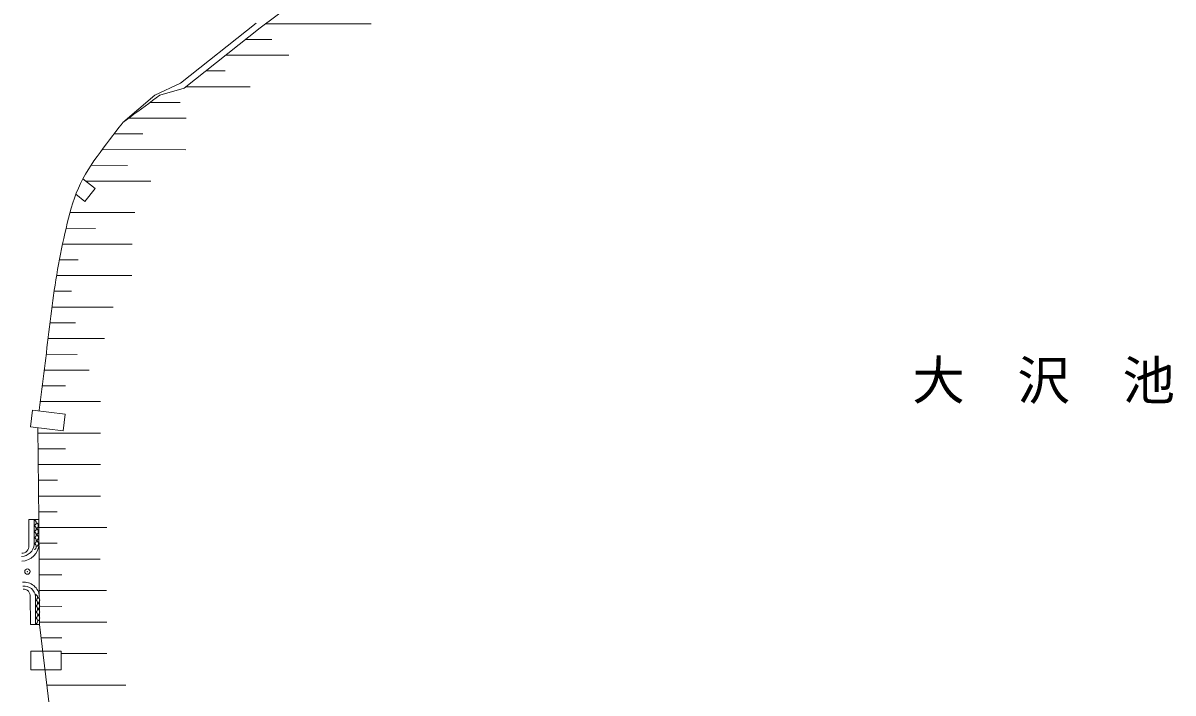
# Model space of a CAD drawing. Units: millimetres, scale not verified. Extents: x 12376 to 409389, y 16384 to 280842.
# Drawn here: x 198376 to 307860, y 79239 to 143043 of the extents above; entities that cross this region are included whole.
import ezdxf
from ezdxf.enums import TextEntityAlignment as Align

# ---------------------------------------------------------------- set-up
doc = ezdxf.new("R2010")
doc.units = ezdxf.units.MM
doc.header["$LTSCALE"] = 1000
doc.header["$PDMODE"] = 32
doc.header["$PDSIZE"] = 500
doc.layers.add('1-0', color=3, linetype='Continuous', lineweight=13)
doc.layers.add('1-1', color=3, linetype='Continuous', lineweight=13)
doc.styles.add('ＭＳ ゴシック', font='')
doc.styles.get('ＭＳ ゴシック').set_extended_font_data('MS Gothic')

msp = doc.modelspace()

# ---------------------------------------------------------------- linework, layer by layer
at = {"layer": '1-0'}
for p, q in [((220949, 142568), (223936, 144808)), ((213357, 137312), (220576, 143038)), ((213730, 136842), (220949, 142568)), ((213357, 137312), (210912, 136171)), ((210912, 136171), (207885, 133562)), ((211409, 136171), (213730, 136842)), ((199889, 95762), (198929, 95756)), ((198944, 93261), (198929, 95756)), ((199444, 93380), (199428, 95759)), ((199889, 95762), (199953, 85762)), ((199079, 85757), (199062, 88420)), ((199579, 85760), (199562, 88423)), ((199953, 85762), (199079, 85757))]:
    msp.add_line(p, q, dxfattribs=at)
at = {"layer": '1-0', "color": 2}
msp.add_line((199792, 104507), (199889, 95762), dxfattribs=at)
at = {"layer": '1-0'}
for points in [[(207885, 133562), (208237, 133823), (208590, 134084), (208942, 134345), (209295, 134606), (209647, 134867), (210000, 135128), (210352, 135388), (210704, 135649), (211057, 135910), (211409, 136171)], [(199919, 106180), (199982, 106676), (200045, 107172), (200108, 107668), (200171, 108164), (200233, 108660), (200295, 109156), (200357, 109652), (200418, 110148), (200479, 110645), (200539, 111141), (200599, 111638), (200658, 112134), (200717, 112631), (200776, 113128), (200836, 113625), (200896, 114121), (200957, 114618), (201019, 115114), (201083, 115610), (201148, 116106), (201215, 116602), (201284, 117097), (201356, 117591), (201431, 118086), (201508, 118579), (201589, 119072), (201673, 119565), (201761, 120057), (201853, 120548), (201948, 121039), (202046, 121529), (202148, 122018), (202254, 122507), (202363, 122996), (202475, 123484), (202590, 123971), (202710, 124457), (202837, 124942), (202972, 125424), (203118, 125902), (203278, 126375), (203453, 126844), (203646, 127306), (203855, 127760), (204081, 128206), (204325, 128643), (204583, 129071), (204854, 129492), (205135, 129906), (205423, 130315), (205716, 130721), (206013, 131124), (206312, 131525), (206614, 131923), (206919, 132320), (207225, 132715), (207531, 133110), (207839, 133504), (207885, 133562)]]:
    msp.add_lwpolyline(points, dxfattribs=at)
at = {"layer": '1-0', "color": 4}
for centre, start, end in [((199330, 95445), 289.83599, 70.89358), ((199532, 95161), 289.83599, 70.89358), ((199334, 94880), 289.83599, 70.89358), ((199338, 94315), 289.83599, 70.89358), ((199536, 94596), 289.83599, 70.89358), ((199540, 94031), 289.83599, 70.89358), ((199341, 93750), 289.83599, 70.89358), ((199345, 93185), 289.83599, 70.89358), ((199543, 93466), 289.83599, 70.89358), ((199463, 88362), 289.83613, 70.89374), ((199466, 87797), 289.83613, 70.89374), ((199664, 88078), 289.83613, 70.89374), ((199668, 87513), 289.83613, 70.89374), ((199470, 87232), 289.83613, 70.89374), ((199473, 86667), 289.83613, 70.89374), ((199672, 86948), 289.83613, 70.89374), ((199675, 86383), 289.83613, 70.89374), ((199477, 86102), 289.83613, 70.89374)]:
    msp.add_arc(centre, 300, start, end, dxfattribs=at)
at = {"layer": '1-0'}
for centre, radius, start, end in [((198181, 93512), 1270, 273.02315, 354.03766), ((198259, 93232), 686, 269.71775, 2.40107), ((198181, 93512), 1725, 273.02315, 356.77611), ((198477, 88336), 1464, 4.56189, 96.32107), ((198477, 88336), 1089, 4.56189, 96.32107), ((198441, 88496), 626, 353.03669, 95.90883)]:
    msp.add_arc(centre, radius, start, end, dxfattribs=at)
at = {"layer": '1-1', "color": 4}
for p, q in [((231536, 142953), (221485, 142967)), ((222059, 141466), (219566, 141469)), ((223678, 139964), (217683, 139972)), ((217639, 138472), (215784, 138474)), ((220000, 136969), (213901, 136977)), ((213326, 135477), (210504, 135481)), ((213895, 133977), (208459, 133984)), ((209771, 132482), (207044, 132486)), ((213891, 130977), (205914, 130987)), ((208320, 129484), (204855, 129489)), ((210550, 127981), (204346, 127989)), ((209012, 124983), (202852, 124991)), ((205285, 123488), (202470, 123492)), ((208757, 121983), (202161, 121992)), ((203631, 120490), (201859, 120493)), ((208753, 118983), (201566, 118993)), ((202978, 117491), (201337, 117493)), ((206956, 115986), (201130, 115993)), ((203359, 114491), (200950, 114494)), ((206138, 112987), (200759, 112994)), ((203523, 111490), (200584, 111494)), ((204667, 109989), (200410, 109994)), ((202433, 108492), (200226, 108495)), ((205757, 106987), (200024, 106995)), ((205753, 103987), (199801, 103995)), ((202425, 102492), (199794, 102495)), ((205749, 100987), (199797, 100995)), ((201646, 99493), (199848, 99495)), ((205745, 97987), (199866, 97995)), ((201642, 96493), (199883, 96495)), ((206357, 94986), (199894, 94995)), ((201638, 93493), (199902, 93495)), ((205737, 91987), (199909, 91995)), ((202078, 90492), (199924, 90495)), ((206316, 88987), (199942, 88995)), ((202074, 87492), (199936, 87495)), ((206357, 85986), (199953, 85995)), ((206357, 85986), (199953, 85995)), ((199953, 85762), (201057, 76687)), ((202070, 84492), (200093, 84495)), ((206353, 82986), (202013, 82992)), ((208164, 79984), (200658, 79994))]:
    msp.add_line(p, q, dxfattribs=at)
at = {"layer": '1-1', "color": 2}
for p, q in [((205240, 127271), (204078, 128204)), ((204265, 126056), (205240, 127271)), ((203409, 126742), (204265, 126056)), ((199284, 106179), (199092, 104592)), ((202397, 105801), (199284, 106179)), ((199919, 106180), (199911, 106104)), ((202205, 104214), (202397, 105801)), ((199092, 104592), (202205, 104214)), ((202016, 83227), (199136, 83227)), ((199136, 83227), (199136, 81437)), ((202016, 81437), (202016, 83227)), ((199136, 81437), (202016, 81437))]:
    msp.add_line(p, q, dxfattribs=at)
msp.add_point((198793, 90801), dxfattribs=at)

# ---------------------------------------------------------------- texts
at = {"layer": '1-1', "color": 6, "style": 'ＭＳ ゴシック'}
msp.add_text('大\u3000沢\u3000池', height=3666, dxfattribs=at).set_placement((283043, 106085), align=Align.BOTTOM_LEFT)

doc.saveas('drawing.dxf')
